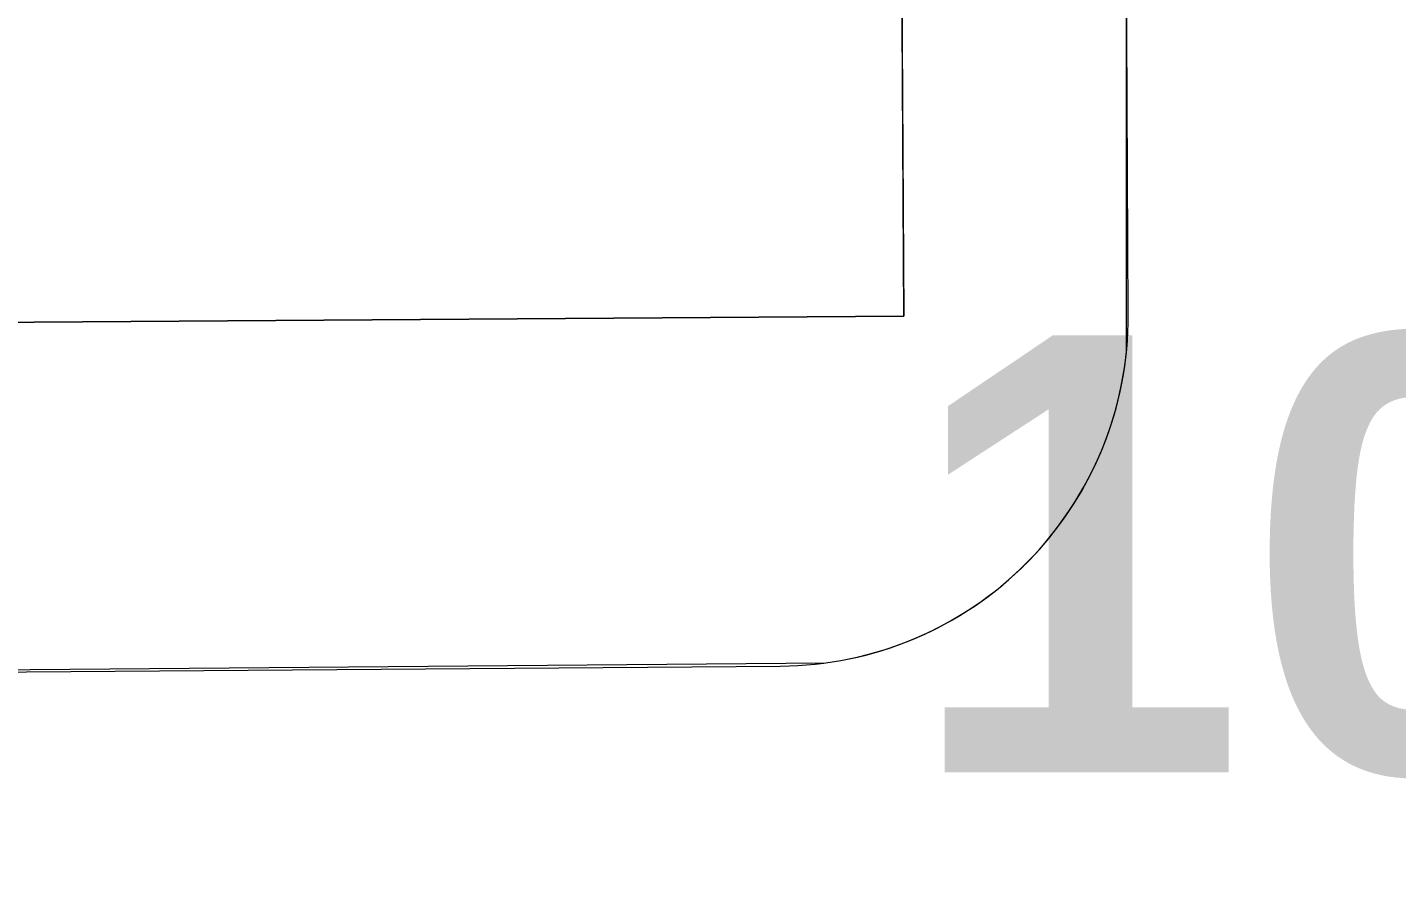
# Model space of a CAD drawing. Header units: millimetres. Extents: x -284281 to 1648660, y -821378 to -151356.
# Drawn here: x -235562 to -227727, y -276622 to -271799 of the extents above; entities that cross this region are included whole.
import ezdxf

# ---------------------------------------------------------------- set-up
doc = ezdxf.new("R2010")
doc.units = ezdxf.units.MM
doc.header["$MEASUREMENT"] = 0
doc.layers.add('Cotations - 1_100', color=7, linetype='Continuous')
doc.layers.add('Sols_ Dalles', color=7, linetype='Continuous')
doc.styles.add('STYLE_GENERE_3', font='arialbd.ttf')

msp = doc.modelspace()

# ---------------------------------------------------------------- linework, layer by layer
at = {"color": 9, "linetype": 'Continuous', "lineweight": 5}
msp.add_lwpolyline([(-252812.34567, -273452.05237), (-252812.34567, -273599.0311, 0.4157910988), (-250801.57964, -275599.00212), (-230992.0463, -275433.43196, 0.3455016121), (-229273.14053, -273660.69924), (-229273.14053, -267109.82626, 0.4142135624), (-230773.14053, -265609.82626), (-235734.61761, -265609.82626), (-235734.61761, -270609.82626), (-250734.61761, -270609.82626), (-250734.61761, -265609.82626), (-250812.34567, -265609.82626, 0.3805567013), (-252798.84385, -267377.82411)], format="xyb", close=True, dxfattribs=at)
at = {"color": 7, "linetype": 'Continuous', "lineweight": 5}
msp.add_lwpolyline([(-250734.61761, -271810.11543), (-250734.61761, -273590.23861), (-230547.34109, -273450.48842), (-230558.18341, -271436.34552), (-230558.18341, -271563.70769), (-235558.18341, -271563.70769), (-235558.18341, -270609.82626), (-238013.76245, -270609.82626), (-238234.61761, -270609.82626), (-240734.61761, -270609.82626), (-243234.61761, -270609.82626), (-245734.61761, -270609.82626), (-248234.61761, -270609.82626), (-250734.61761, -270609.82626)], close=True, dxfattribs=at)
at = {"layer": 'Sols_ Dalles', "color": 7, "linetype": 'Continuous', "lineweight": 5, "flags": 128}
msp.add_lwpolyline([(-252812.34567, -273599.0311, 0.4157910988), (-250801.57964, -275599.00212), (-231251.43079, -275451.7323, 0.4142135624), (-229262.2258, -273440.99525), (-229273.11155, -271418.783), (-229273.11155, -271563.70769), (-230557.49781, -271563.70769), (-230547.34109, -273450.48842), (-250734.61761, -273590.2317), (-250734.61761, -271810.11543), (-250734.61761, -271796.27354), (-251796.94728, -271810.11543), (-251800.85587, -271510.14089), (-250734.61761, -271496.24807), (-250734.61761, -270609.82626), (-250734.61761, -265609.82626), (-250812.34567, -265609.82626, 0.4142135624), (-252812.34567, -267609.82626)], format="xyb", close=True, dxfattribs=at)

# ---------------------------------------------------------------- texts
at = {"layer": 'Cotations - 1_100', "color": 14, "linetype": 'Continuous', "lineweight": 5, "true_color": 0x990000, "insert": (-230533.30694, -273559.28173), "char_height": 2500, "attachment_point": 1, "rotation": 359.999999798, "style": 'STYLE_GENERE_3'}
msp.add_mtext('\\A1;{\\pql;\\fArial|b1|i0|c0|p38;101,33}', dxfattribs=at)

doc.saveas('drawing.dxf')
